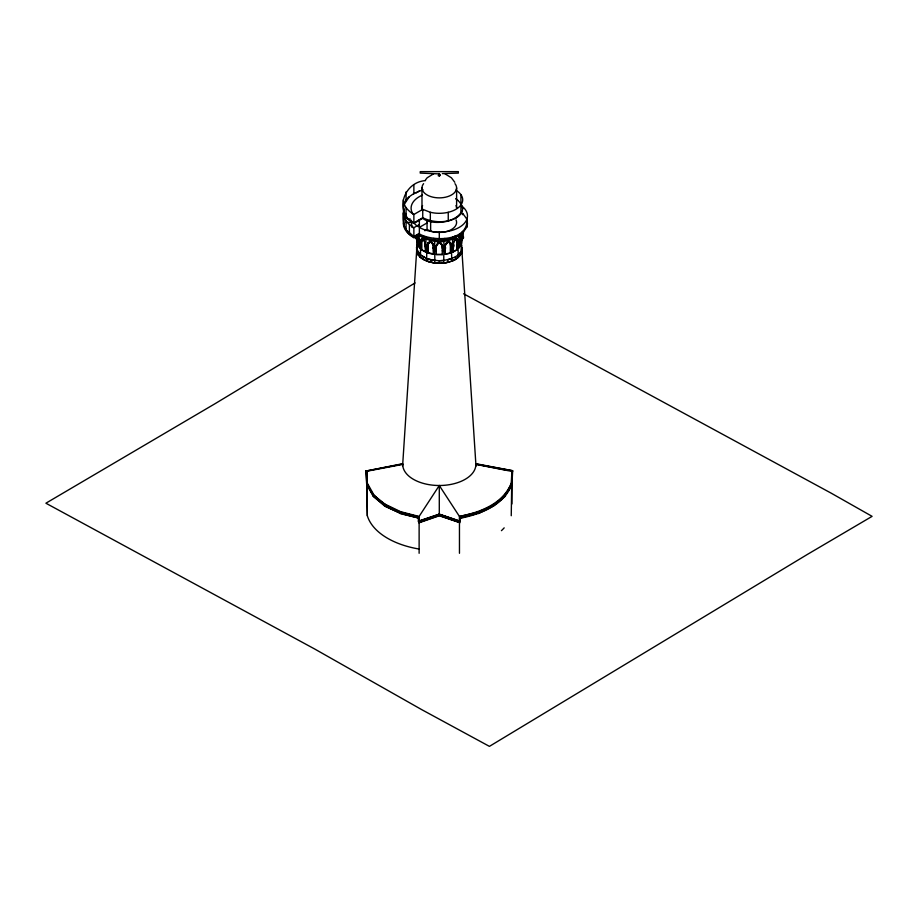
<?xml version="1.0" encoding="UTF-8"?>
<svg xmlns="http://www.w3.org/2000/svg" width="918" height="918" viewBox="0 0 918 918"><rect width="100%" height="100%" fill="white"/><g stroke="black" fill="none" stroke-linecap="round" stroke-linejoin="round"><path stroke-width="1.38" d="M429.911 242.065A6.231 4.705 35.7 0 0 428.201 244.934L426.744 248.789L426.652 261.045C436.899 264.602 449.35 264.177 458.208 257.43L458.071 245.186L459.803 241.836L458.736 244.475L458.736 248.353L461.031 245.152L462.775 232.839L466.941 226.953L467.48 223.774L466.941 219.241L462.729 213.378L462.729 214.732M365.961 471.427L402.704 464.382A36.582 21.125 0 0 0 439.286 485.507L459.459 516.467C479.804 512.405 502.903 503.959 511.246 483.166L511.911 471.416L475.88 464.382A36.582 21.125 0 0 1 439.286 485.507L418.837 516.845L400.145 512.026L384.412 504.384L372.938 494.527L384.94 504.108L400.523 511.67L419.124 516.467L419.17 521.47L418.413 521.47L418.413 516.731M511.911 471.198L511.728 484.911C503.374 505.715 480.321 514.275 459.929 518.349L459.459 518.165M475.88 464.382L475.88 463.693L512.669 470.727L511.957 483.568C503.603 504.372 480.573 513.001 460.17 517.063M417.013 237.028L416.256 237.211L416.336 235.903L417.105 235.719L417.277 237.406A6.231 1.951 76.6 0 1 417.633 235.582M402.589 466.103L416.703 250.132M439.252 173.915L439.435 176.279L439.332 173.904M417.518 234.572L419.136 241.216L419.882 241.032L418.757 240.814L420.111 242.054L420.719 239.678L423.6 238.496L421.396 238.99M448.73 242.019A5.6 4.223 -35.7 0 1 450.336 244.945L451.025 245.898L453.182 245.106L453.928 241.962L456.326 238.657L457.898 239.655L458.495 242.042L457.256 239.288L455.512 238.187M420.111 242.054L422.119 238.577M423.141 239.128A6.231 3.603 60 0 0 421.821 241.652L420.57 242.375L421.385 249.685L425.631 252.129L424.804 244.831L426.893 245.68L428.075 242.662L431.001 241.25L427.731 243.144M445.058 245.003A6.231 4.705 -35.7 0 0 444.794 246.265L445.471 247.217L444.105 248.021L442.269 247.585L444.782 247.332L445.7 244.372L448.718 241.698L450.887 243.132L451.725 245.68L450.543 242.639L448.271 241.09L447.628 241.25L448.076 241.859L448.718 241.698L448.271 241.09M457.784 200.549L455.844 198.609C479.093 217.348 435.35 229.052 422.739 218.3L413.869 223.418C393.501 212.483 403.564 181.867 425.527 180.628M466.941 219.241C468.295 241.468 433.319 241.847 419.354 233.929L413.869 237.096C403.059 232.151 401.591 219.322 404.023 208.971L404.023 225.885L406.077 229.775L413.869 236.511L419.354 233.344M411.643 226.953L411.459 220.297M417.001 240.068L417.541 245.129L419.824 248.33L419.824 244.452L418.757 241.813L420.501 245.186L420.501 254.917L426.744 258.509L430.645 259.714L439.286 260.804L443.692 260.46L439.286 260.712L439.286 263.259A22.594 13.047 0 0 0 461.536 247.86M416.542 247.665L417.128 245.117L417.128 250.212L420.501 254.917L418.275 252.691L416.542 247.665L417.128 252.668L418.413 255.124M416.542 250.132L416.979 245.106M461.582 239.69L461.444 240.482L463.521 237.819L462.752 235.777L461.857 235.777M461.582 243.557L461.593 240.091M461.88 247.665L461.444 250.212L461.605 245.106M462.041 250.132C461.123 240.757 461.8 263.695 462.041 247.665M426.893 245.68L428.075 242.662M435.557 247.539L435.809 245.622L435.557 247.539L433.066 247.206L433.514 254.366L427.96 253.035L427.524 246.885L425.562 246.896L424.804 245.829L426.744 248.789L427.96 249.168M460.147 234.985A5.6 1.744 -76.6 0 1 461.284 237.429L462.339 237.188L461.341 234.17L459.47 241.193L457.99 242.398L457.164 249.696L452.918 252.152L452.482 248.009M453.756 241.79A6.231 3.603 -60 0 0 453.113 244.486L453.744 244.842L453.01 245.898L451.025 245.898L450.577 253.047L445.023 254.378L445.471 247.217M452.918 252.152L453.744 244.842M457.164 245.829L457.99 243.396L459.826 242.96L459.803 240.837L459.826 242.96L458.071 245.186L458.736 244.475M434.111 238.795L433.789 239.747L428.499 238.818L419.354 235.295M461.823 232.908C450.669 244.165 431.609 243.867 419.01 235.341L419.537 241.652L418.746 241.962L420.57 242.375M434.857 260.551L426.652 258.589L420.375 254.963L420.375 257.43L423.313 259.346M461.031 241.273L462.11 238.634L463.521 237.819L462.752 236.787L462.729 231.462M461.341 234.17L460.021 234.297M404.023 204.691L409.394 196.636L413.869 193.48L423.049 189.751M404.023 217.784L406.077 213.894M406.077 214.479L404.023 218.369L410.369 219.092M435.809 246.104L437.576 243.683L439.665 242.822L442.12 244.785L443.061 247.539L442.809 246.104M462.259 210.796C454.639 223.923 434.983 223.889 422.739 217.715L413.869 222.844C403.495 218.45 399.376 203.727 409.394 196.636M460.159 252.657L461.605 250.224M478.048 511.67L478.312 513.61L493.632 505.807L505.428 496.179L505.428 494.802L511.728 483.545L511.246 515.732M462.144 234.342L463.521 231.256L461.857 232.311M430.358 241.101L429.922 241.721L431.896 243.018L434.134 246.908L433.411 246.735A5.6 4.223 35.7 0 0 430.68 242.054A6.231 4.705 35.7 0 0 427.857 245.404L427.203 245.244M432.929 244.383L433.273 243.901L433.583 245.852M427.96 253.035L428.201 244.934M432.137 242.57A5.6 4.223 35.7 0 1 433.744 246.253L433.066 247.206L434.466 248.021L436.268 247.585M433.514 254.366L433.744 246.253M458.162 248.216L460.457 245.014L460.457 237.234A5.6 1.744 -76.6 0 0 460.159 235.318M462.752 233.321L463.521 232.254M425.378 180.066L427.168 177.771L433.686 173.766M455.5 239.07A5.6 3.236 -60 0 1 456.728 241.675L457.99 242.398L459.826 241.962L459.046 241.652L459.046 235.146L460.503 233.562M458.071 254.917L460.308 252.691L460.308 255.158C448.512 266.369 452.907 258.807 451.025 246.896L453.01 246.896L453.744 245.852L451.84 248.789L450.577 249.18M458.071 257.373L461.605 252.691L461.444 239.564M400.523 511.67L400.145 512.359L418.413 517.063M422.498 237.223L425.745 239.231L425.745 236.833M426.652 261.045L434.857 263.007L434.662 240.975M366.672 471.198L366.856 483.545C375.21 504.349 398.263 512.91 418.654 516.972L418.654 522.698L419.388 522.698L439.286 515.767L459.929 522.698L459.929 516.972C480.481 512.944 503.534 504.131 511.957 483.235L511.246 483.166M455.271 256.891L458.208 254.963M415.097 282.939L215.26 403.576L45.9 503.213L314.679 649.003L421.901 709.74L489.42 746.368L807.278 554.483L872.1 516.352L831.054 493.092L463.579 293.771M413.869 223.418L413.869 214.479L422.739 209.361L430.335 212.287A23.409 13.518 0 0 0 458.759 207.307A23.409 13.518 0 0 0 455.844 190.244M419.354 219.677L419.354 234.515L413.869 237.682L413.869 227.698L419.354 224.531M427.054 222.936L419.354 227.389A28.194 16.283 0 0 0 457.175 228.456A28.194 16.283 0 0 0 462.729 206.825M424.85 230.751L427.054 229.489L430.634 231.072A17.304 9.995 0 0 0 449.831 230.349A17.304 9.995 0 0 0 456.005 219.827M420.719 239.678L421.362 239.311M423.106 238.221L422.291 238.691L424.69 241.973L425.424 245.117L425.998 244.796M420.283 240.723L420.869 240.378M423.864 240.401L424.575 239.988M424.69 241.973L425.332 241.606M421.385 249.685L426.067 251.876L426.067 247.986M457.921 241.709L457.359 242.031A5.6 3.236 -60 0 0 455.271 239.219A6.231 3.603 -60 0 0 454.421 240.447M452.482 251.899L457.164 249.696M384.94 504.108L384.412 504.716L400.145 512.359M384.585 504.625L384.585 505.99L400.523 513.38L384.585 505.99L373.156 496.179L366.856 484.911L366.167 471.198M494.171 504.716L478.439 512.026L459.459 516.467L459.402 521.47L460.17 521.47L460.17 516.731M416.049 193.032L419.319 190.898M433.789 238.382L433.789 239.747C443.784 240.688 454.662 239.219 462.729 232.828L461.857 232.839M452.918 248.273L451.84 248.789L453.01 246.896L452.482 238.921L456.085 237.223M420.375 257.43L416.979 252.691L417.128 239.564M419.124 518.165L400.271 513.61L400.271 512.244M460.17 521.137L439.286 514.103L418.413 521.137M418.654 521.332L439.286 514.321L459.929 521.332M459.402 521.332L439.286 514.459L419.17 521.332M419.124 553.29L419.124 522.376L439.286 515.491L459.459 522.422L459.459 553.29M451.931 258.589L443.692 260.46M460.779 517.821L476.729 513.724M418.183 236.201L419.113 235.983M416.462 237.601L417.128 240.482L415.062 236.821L416.462 237.601L418.103 237.211A6.231 1.951 76.6 0 1 418.459 235.387M417.541 245.129L419.641 247.126M451.415 245.244L450.681 245.416A5.6 4.223 -35.7 0 0 447.95 242.042A6.231 4.705 -35.7 0 0 445.138 246.747L444.782 247.332M444.794 246.265L444.794 254.045L450.577 253.047M401.292 464.301L365.915 471.06L402.704 463.693L402.704 464.382M446.148 240.585L448.386 240.195M445.023 250.499L442.269 250.809M415.062 236.821L416.256 237.211M373.58 494.354L367.326 483.166L366.615 483.235L372.938 494.871L384.412 504.716M442.373 173.628L458.334 173.1L458.334 171.632L420.237 171.632L420.237 173.1L439.561 173.904M439.665 242.822L438.976 242.834M427.524 245.875L425.562 245.898L424.804 244.831L425.436 244.463A5.6 3.236 60 0 0 423.347 239.242A6.231 3.603 60 0 0 421.19 242.019L420.685 241.721M405.928 222.42L411.092 222.42M461.857 234.595L462.706 234.595M461.857 236.19L462.672 236.19M435.557 247.068L436.268 247.068A6.231 5.083 0 0 1 439.309 243.041A5.6 4.567 0 0 1 442.269 247.068L443.061 247.068M436.268 254.332L442.269 254.332M511.911 472.563L512.416 471.198M511.911 471.416L512.623 471.427M436.268 250.809L433.514 250.488M462.592 236.718L463.521 236.821L462.11 237.636L460.457 237.234M430.198 240.195L432.424 240.585M477.28 464.301L512.669 470.727M477.28 464.439L484.211 465.793M486.976 466.333L493.907 467.687M496.672 468.226L507.757 470.383M461.754 234.319L460.285 233.918L461.582 237.016M461.226 234.71L462.064 234.905M461.49 235.696L462.259 235.88M459.482 235.96L460.423 236.19M459.08 237.705L459.918 237.911M428.201 252.702L433.744 254.034M401.854 513.724L417.793 517.821M504.992 494.354L505.428 494.802M444.897 173.766L451.404 177.771L454.8 182.292M425.631 248.262L426.744 248.789L425.562 246.896L426.09 238.921M426.744 260.976L423.198 259.415L423.198 256.948M493.632 505.807L493.999 504.625M415.062 237.819L416.462 238.611L417.541 241.25M456.498 238.554L457.21 238.955M457.256 239.288L457.898 239.655M457.738 240.367L458.334 240.711M454.043 239.977L454.754 240.39M452.792 243.224L453.389 243.568M452.608 244.773L453.182 245.106M413.869 214.479C408.556 211.324 403.564 206.332 403.335 199.803M403.335 213.022C403.564 219.551 408.556 224.543 413.869 227.698M421.385 245.806L419.824 244.452M384.94 505.807L373.156 496.179L372.938 494.527M452.482 238.921L452.838 236.833M445.7 244.372L445.356 243.89L445.035 245.84M368.026 486.104L372.192 493.563M411.643 225.598L412.71 227.63M444.461 238.795L444.794 239.747L444.794 238.382M462.259 206.102L462.706 208.742L462.706 208.156M461.88 250.132L475.994 466.103M366.672 471.416L367.326 483.166M365.915 470.727L366.615 483.568M419.124 549.033A73.038 42.171 0 0 1 367.326 515.732L366.672 470.727M511.911 470.727L511.911 503.982M466.941 225.598L466.941 226.953M460.916 194.627L460.916 203.578M460.916 204.978L460.916 213.917M456.728 241.675L456.728 249.444M456.602 187.88L456.602 208.156A17.304 9.995 0 0 0 456.005 205.575M455.844 217.715L455.844 218.3M455.374 259.415L455.374 256.948L447.938 259.714L447.995 262.261L443.727 263.007L443.922 240.975M454.949 235.949L454.949 237.314M450.336 244.945L450.336 252.714M448.248 212.287L448.248 221.238M444.048 238.932L444.048 241.331L439.286 241.606L434.535 241.331L434.535 238.932M442.12 244.785L441.053 243.086L441.053 243.672M439.286 221.674L439.286 222.259M439.286 232.151L439.286 238.691M439.286 485.507L439.286 514.103M437.576 243.086L437.576 243.683M430.634 221.089L430.634 231.072M430.588 259.805L430.588 262.261M430.335 212.287L430.335 221.238M427.054 220.366L427.054 229.489M423.623 235.949L423.623 237.314M422.739 209.361L422.739 218.3M421.982 187.88L421.982 208.156M421.821 241.652L421.821 249.432M418.275 252.691L418.275 255.158M418.103 237.211L418.103 244.991M413.869 185.126L413.869 194.065M409.394 219.689L409.394 220.274M409.394 224.554L409.394 233.367M406.077 191.862L406.077 200.801M406.077 207.743L406.077 216.694M406.077 220.963L406.077 229.775M367.326 515.732L366.856 483.545M439.286 263.168A22.594 13.047 0 0 1 417.047 247.86M504.177 527.861A73.038 42.171 0 0 1 501.423 530.661M418.092 226.608A28.194 16.283 0 0 1 414.007 223.074M413.869 237.682A35.951 20.758 0 0 1 403.335 223.005M404.413 217.956A35.951 20.758 0 0 1 406.077 215.053M413.238 214.387A28.194 16.283 0 0 1 422.498 195.086M422.578 210.75A17.304 9.995 0 0 1 422.578 205.575M445.643 243.752A6.231 4.705 -35.7 0 1 446.504 242.582M454.972 183.657A17.304 9.995 0 0 1 439.286 197.875A17.304 9.995 0 0 1 423.611 183.657M418.757 240.814L418.746 242.96L420.501 245.186L420.57 243.385L418.746 242.96L418.757 240.814M440.388 175.349L438.23 175.751L439.022 173.594L440.388 175.349M436.268 248.583L434.88 250.729L433.066 248.216L434.466 249.03L436.268 248.583M445.471 248.216L443.692 250.729L442.269 248.583L444.105 249.03L445.471 248.216M442.269 254.688L436.268 254.688L436.268 246.552A6.231 5.083 0 0 1 439.309 242.524A5.6 4.567 0 0 1 442.269 246.552L442.269 254.688"/></g></svg>
